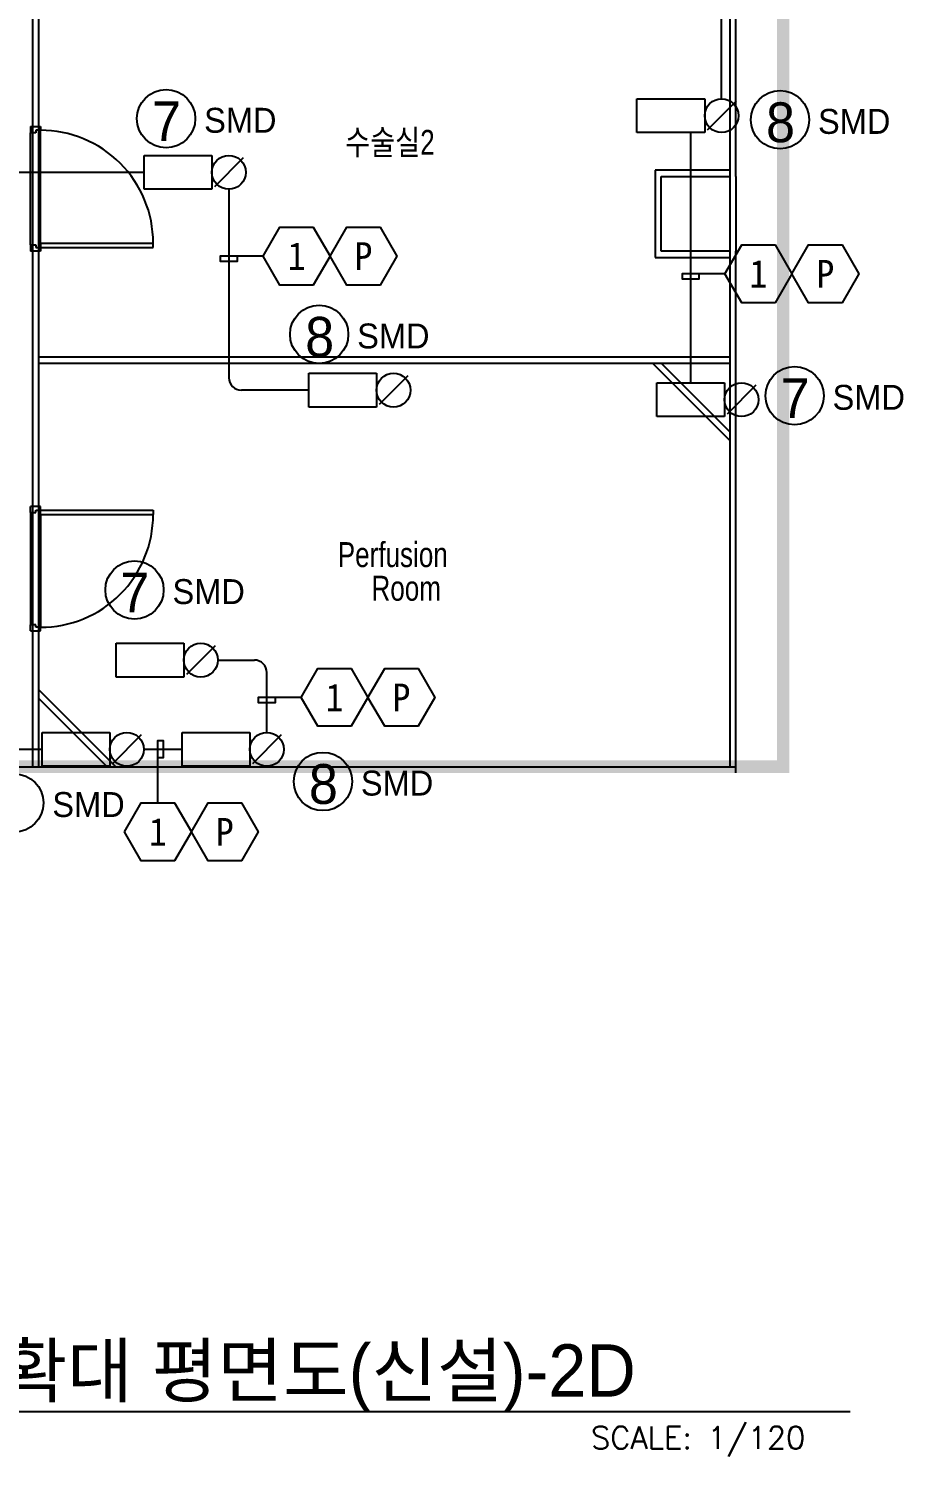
# Model space of a CAD drawing. Header units: millimetres. Extents: x 6878 to 47260, y 1455 to 34440.
# Drawn here: x 26167 to 33193, y 2823 to 14290 of the extents above; entities that cross this region are included whole.
import ezdxf
from ezdxf.enums import TextEntityAlignment as Align

# ---------------------------------------------------------------- set-up
doc = ezdxf.new("R2010")
doc.units = ezdxf.units.MM
doc.header["$LTSCALE"] = 120
doc.linetypes.add('HIDDENX2', pattern=[0.75, 0.5, -0.25])
for name, color, linetype in [('1구역', 41, 'Continuous'), ('ARCH', 9, 'Continuous'), ('DAMPER', 2, 'Continuous'), ('fire', 2, 'Continuous'), ('fire-l', 4, 'Continuous'), ('FORM', 7, 'Continuous'), ('smd-f', 2, 'Continuous')]:
    doc.layers.add(name, color=color, linetype=linetype)
doc.styles.add('GHD', font='')
doc.styles.add('ghs', font='')
doc.styles.add('SIM', font='simplex_.ttf')
doc.styles.add('TT', font='')
doc.styles.add('돋움', font='')
doc.styles.get('GHD').set_extended_font_data('Dotum')
doc.styles.get('ghs').set_extended_font_data('Dotum')
doc.styles.get('TT').set_extended_font_data('Dotum')
doc.styles.get('돋움').set_extended_font_data('DotumChe')

# ---------------------------------------------------------------- blocks, each defined once
blk = doc.blocks.new('e-22-1')
at = {"layer": 'DAMPER'}
blk.add_line((-5, 1), (-1, 1), dxfattribs=at)
at = {"layer": 'fire'}
for p, q in [((-5, -1), (-5, 1)), ((-1, 1), (-1, -1)), ((0.85, 0.85), (-0.85, -0.85)), ((-1, -1), (-5, -1))]:
    blk.add_line(p, q, dxfattribs=at)
blk.add_circle((0, 0), 1, dxfattribs=at)

msp = doc.modelspace()

# ---------------------------------------------------------------- linework, layer by layer
at = {"layer": '1구역', "color": 5, "linetype": 'HIDDENX2', "ltscale": 7, "const_width": 100, "elevation": 0}
msp.add_lwpolyline([(26198, 28252), (26198, 29996), (32228, 29993), (32228, 8362), (22198, 8362), (22198, 13102), (20798, 13102), (20798, 15602), (19748, 15602), (19748, 26052), (24448, 26052), (24448, 28252)], close=True, dxfattribs=at)
at = {"layer": 'ARCH', "color": 9}
for p, q in [((26198, 28092, 0), (26198, 11602, 0)), ((26248, 27002, 0), (26248, 11602, 0)), ((31798, 19102, 0), (31798, 12502, 0)), ((31848, 13102, 0), (31848, 19102, 0)), ((26183, 13502, 0), (26263, 13502, 0)), ((26183, 13502, 0), (26183, 13452, 0)), ((26227, 13452, 0), (26183, 13452, 0)), ((26183, 12552, 0), (26183, 13452, 0)), ((26198, 13502, 0), (26248, 13502, 0)), ((26227, 13473, 0), (26227, 13452, 0)), ((26263, 13473, 0), (26227, 13473, 0)), ((26227, 13473, 0), (26227, 13452, 0)), ((26263, 13502, 0), (26263, 13473, 0)), ((26263, 12567, 0), (26263, 13473, 0)), ((31798, 13152, 0), (31198, 13152, 0)), ((31198, 13152, 0), (31198, 12452, 0)), ((31248, 12502, 0), (31248, 13102, 0)), ((31248, 13102, 0), (31798, 13102, 0)), ((31248, 13102, 0), (31798, 13102, 0)), ((31248, 12502, 0), (31248, 13102, 0)), ((31248, 13102, 0), (31798, 13102, 0)), ((31248, 12502, 0), (31248, 13102, 0)), ((31848, 13102, 0), (31848, 12502, 0)), ((31848, 13102, 0), (31848, 12502, 0)), ((26183, 12552, 0), (26227, 12552, 0)), ((26183, 12552, 0), (26183, 12502, 0)), ((26263, 12502, 0), (26183, 12502, 0)), ((26248, 12502, 0), (26198, 12502, 0)), ((26248, 12502, 0), (26198, 12502, 0)), ((26227, 12552, 0), (26227, 12532, 0)), ((26227, 12532, 0), (26263, 12532, 0)), ((26263, 12567, 0), (27168, 12567, 0)), ((26263, 12567, 0), (26263, 12532, 0)), ((26263, 12532, 0), (26263, 12502, 0)), ((26263, 12532, 0), (27168, 12532, 0)), ((27168, 12532, 0), (27168, 12567, 0)), ((31798, 12502, 0), (31248, 12502, 0)), ((31798, 12502, 0), (31248, 12502, 0)), ((31798, 12502, 0), (31248, 12502, 0)), ((31798, 12502, 0), (31798, 8362, 0)), ((31848, 8312, 0), (31848, 12502, 0)), ((31198, 12452, 0), (31798, 12452, 0)), ((26198, 11602, 0), (26198, 8362, 0)), ((26248, 11652, 0), (31798, 11652, 0)), ((26248, 11602, 0), (31798, 11602, 0)), ((26248, 11602, 0), (26248, 8362, 0)), ((31177, 11602, 0), (31798, 10981, 0)), ((31248, 11602, 0), (31798, 11052, 0)), ((26263, 10452, 0), (26183, 10452, 0)), ((26183, 10402, 0), (26183, 10452, 0)), ((26248, 10452, 0), (26198, 10452, 0)), ((26248, 10452, 0), (26198, 10452, 0)), ((26263, 10423, 0), (26263, 10452, 0)), ((26183, 10402, 0), (26227, 10402, 0)), ((26183, 10402, 0), (26183, 9502, 0)), ((26227, 10423, 0), (26263, 10423, 0)), ((26227, 10402, 0), (26227, 10423, 0)), ((26263, 10423, 0), (27168, 10423, 0)), ((26263, 10387, 0), (26263, 10423, 0)), ((26263, 10387, 0), (27168, 10387, 0)), ((26263, 10387, 0), (26263, 9481, 0)), ((27168, 10423, 0), (27168, 10387, 0)), ((26227, 9502, 0), (26183, 9502, 0)), ((26183, 9452, 0), (26183, 9502, 0)), ((26183, 9452, 0), (26263, 9452, 0)), ((26198, 9452, 0), (26248, 9452, 0)), ((26227, 9481, 0), (26227, 9502, 0)), ((26227, 9481, 0), (26227, 9502, 0)), ((26263, 9481, 0), (26227, 9481, 0)), ((26263, 9452, 0), (26263, 9481, 0)), ((26868, 8362, 0), (26248, 8983, 0)), ((26798, 8362, 0), (26248, 8912, 0)), ((22248, 8362, 0), (31848, 8362, 0))]:
    msp.add_line(p, q, dxfattribs=at)
for centre, start, end in [((26263, 12568, 0), 359.9151, 90.0361), ((26263, 10386, 0), 269.9639, 0.0849)]:
    msp.add_arc(centre, 905, start, end, dxfattribs=at)
at = {"layer": 'fire', "color": 2, "elevation": 0}
for points in [[(28051, 12463), (27707, 12463), (27707, 12422), (27846, 12422), (27846, 12463)], [(31760, 12321), (31415, 12321), (31415, 12280), (31554, 12280), (31554, 12321)], [(28356, 8918), (28012, 8918), (28012, 8877), (28150, 8877), (28150, 8918)], [(27206, 8071), (27206, 8571), (27247, 8571), (27247, 8432), (27206, 8432)]]:
    msp.add_lwpolyline(points, dxfattribs=at)
at = {"layer": 'fire-l', "color": 6, "ltscale": 2}
for p, q in [((31733, 13726, 0), (31733, 15478, 0)), ((31485, 11445, 0), (31485, 13454, 0)), ((27096, 13135, 0), (23025, 13135, 0)), ((27776, 12999, 0), (27776, 11485, 0)), ((28418, 11385, 0), (27876, 11385, 0)), ((27686, 9218, 0), (27981, 9218, 0)), ((28081, 8637, 0), (28081, 9118, 0)), ((26277, 8501, 0), (23563, 8501, 0)), ((27401, 8501, 0), (27093, 8501, 0))]:
    msp.add_line(p, q, dxfattribs=at)
at = {"layer": 'fire-l', "color": 2, "elevation": 0}
for points in [[(28051, 12463), (28186, 12695), (28454, 12695), (28589, 12463), (28454, 12230), (28186, 12230)], [(28589, 12463), (28723, 12695), (28992, 12695), (29126, 12463), (28992, 12230), (28723, 12230)], [(31760, 12321), (31894, 12553), (32163, 12553), (32297, 12321), (32163, 12088), (31894, 12088)], [(32297, 12321), (32431, 12553), (32700, 12553), (32834, 12321), (32700, 12088), (32431, 12088)], [(28356, 8918), (28490, 9151), (28759, 9151), (28893, 8918), (28759, 8686), (28490, 8686)], [(28893, 8918), (29028, 9151), (29296, 9151), (29431, 8918), (29296, 8686), (29028, 8686)], [(26937, 7839), (27072, 8071), (27340, 8071), (27475, 7839), (27340, 7606), (27072, 7606)], [(27475, 7839), (27609, 8071), (27878, 8071), (28012, 7839), (27878, 7606), (27609, 7606)]]:
    msp.add_lwpolyline(points, close=True, dxfattribs=at)
at = {"layer": 'fire-l', "color": 6, "ltscale": 2}
for centre, start, end in [((27876, 11485, 0), 180, 270), ((27981, 9118, 0), 0, 90)]:
    msp.add_arc(centre, 100, start, end, dxfattribs=at)
at = {"layer": 'FORM', "color": 3}
msp.add_line((18603, 3183, 0), (32766, 3183, 0), dxfattribs=at)
at = {"layer": 'smd-f'}
for centre in [(27272, 13566, 0), (32202, 13557, 0), (28501, 11834, 0), (32319, 11341, 0), (27018, 9781, 0), (28531, 8243, 0), (26053, 8071, 0)]:
    msp.add_circle(centre, 234, dxfattribs=at)

# ---------------------------------------------------------------- block references
at = {"layer": 'fire-l', "ltscale": 2, "xscale": 136, "yscale": 136, "zscale": 136}
for p in [(31733, 13590, 0), (27776, 13135, 0), (29098, 11385, 0), (31893, 11309, 0), (27550, 9218, 0), (26957, 8501, 0), (28081, 8501, 0)]:
    msp.add_blockref('e-22-1', p, dxfattribs=at)

# ---------------------------------------------------------------- texts
at = {"layer": 'ARCH', "color": 9, "style": 'GHD', "width": 0.8}
for s, p in [('수술실2', (28710, 13276, 0)), ('Perfusion', (28650, 9965, 0)), ('Room', (28921, 9695, 0))]:
    msp.add_text(s, height=200, dxfattribs=at).set_placement(p)
at = {"layer": 'fire', "style": '돋움'}
for s, p in [('1', (28320, 12463, 0)), ('P', (28857, 12463, 0)), ('1', (32028, 12321, 0)), ('P', (32566, 12321, 0)), ('1', (28625, 8918, 0)), ('P', (29162, 8918, 0)), ('1', (27206, 7839, 0)), ('P', (27743, 7839, 0))]:
    msp.add_text(s, height=222, dxfattribs=at).set_placement(p, align=Align.MIDDLE)
at = {"layer": 'FORM', "color": 4, "style": 'GHD'}
msp.add_text('지상8층 화재경보설비 확대 평면도(신설)-2D', height=420, dxfattribs=at).set_placement((20596, 3303, 0))
at = {"layer": 'FORM', "color": 2, "style": 'SIM'}
msp.add_text('SCALE: 1/120', height=180, dxfattribs=at).set_placement((32405, 3063, 0), align=Align.TOP_RIGHT)
at = {"layer": 'smd-f', "style": 'TT'}
for s, p in [('7', (27276, 13546, 0)), ('8', (32206, 13537, 0)), ('8', (28505, 11814, 0)), ('7', (32323, 11321, 0)), ('7', (27021, 9761, 0)), ('8', (28535, 8223, 0))]:
    msp.add_text(s, height=320, dxfattribs=at).set_placement(p, align=Align.MIDDLE)
at = {"layer": 'smd-f', "style": 'ghs'}
for p in [(27577, 13453, 0), (32507, 13444, 0), (28806, 11721, 0), (32624, 11228, 0), (27323, 9668, 0), (28836, 8130, 0), (26358, 7958, 0)]:
    msp.add_text('SMD', height=200, dxfattribs=at).set_placement(p)

doc.saveas('drawing.dxf')
